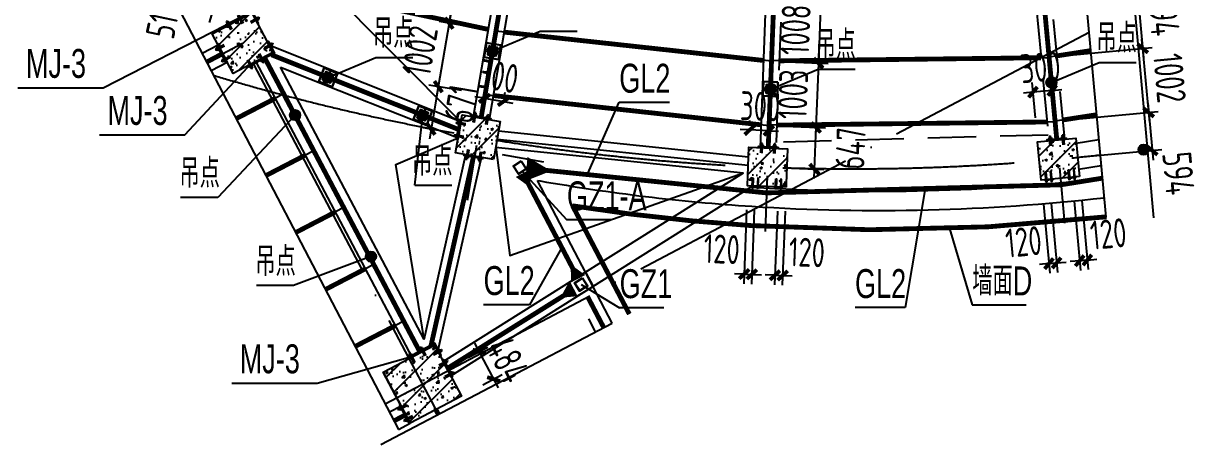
# Model space of a CAD drawing. Extents: x -803796 to -501762, y -1479216 to -846035.
# Drawn here: x -577192 to -558874, y -1019103 to -1012552 of the extents above; entities that cross this region are included whole.
import ezdxf

# ---------------------------------------------------------------- set-up
doc = ezdxf.new("R2010")
doc.units = 0
doc.header["$LTSCALE"] = 1500
for name, pattern in [('5102-12$0$5102-12$0$5102-12$0$DASH', [0.35, 0.25, -0.1]), ('CENTER', [2, 1.25, -0.25, 0.25, -0.25]), ('HIDDEN2', [0.1875, 0.125, -0.0625]), ('XREF-GRID-04区$0$ACAD_ISO04W100', [30, 24, -3, 0, -3])]:
    doc.linetypes.add(name, pattern=pattern)
doc.layers.get('0').update_dxf_attribs({"linetype": 'CONTINUOUS'})
doc.layers.get('Defpoints').update_dxf_attribs({"linetype": 'CONTINUOUS'})
for name, color, linetype in [('AR-INT DECO', 140, 'CONTINUOUS'), ('C18', 4, 'CENTER'), ('COLUMN', 1, 'CONTINUOUS'), ('DIM', 3, 'CONTINUOUS'), ('HATCH', 254, 'CONTINUOUS'), ('L18', 6, 'CONTINUOUS'), ('L25', 7, 'CONTINUOUS'), ('M3', 2, 'CONTINUOUS'), ('P-WALL-NEW', 4, 'CONTINUOUS'), ('S-BASE-PILE-DIM', 201, 'CONTINUOUS'), ('STPM_RBEAM_SIG', 2, 'CONTINUOUS'), ('STPM_SBEAM_THICK', 2, 'CONTINUOUS'), ('struc', 161, 'CONTINUOUS'), ('STRUC-1', 221, 'CONTINUOUS'), ('TEXT', 7, 'CONTINUOUS'), ('XREF-GRID-04区$0$A-DOTE', 14, 'XREF-GRID-04区$0$ACAD_ISO04W100'), ('YQ_DIM', 3, 'CONTINUOUS')]:
    doc.layers.add(name, color=color, linetype=linetype)
doc.layers.add('点画线', color=1, linetype='CENTER', lineweight=13)
doc.layers.add('粗实线', color=7, linetype='CONTINUOUS', lineweight=30)
doc.styles.add('TongLi-Comm', font='tj04-romand1.shx', dxfattribs={"width": 0.7, "bigfont": 'hztxt5.shx'})
doc.styles.add('TSSD_Dimension', font='Tssdeng.shx', dxfattribs={"width": 0.7, "bigfont": 'hztxt.shx'})
doc.styles.add('TSSD_Label', font='tj03-romans1.shx', dxfattribs={"width": 0.7, "bigfont": 'hztxt.shx'})
doc.dimstyles.new('S-100', dxfattribs={"dimtxt": 450, "dimasz": 100, "dimexe": 100, "dimexo": 100, "dimgap": 50, "dimtad": 1, "dimdec": 0, "dimzin": 0, "dimdsep": 46, "dimtxsty": 'TongLi-Comm', "dimblk": '0-dim-mark', "dimcen": 100, "dimazin": 2, "dimtfac": 1, "dimtdec": 0, "dimtix": 1, "dimtmove": 2, "dimatfit": 3, "dimldrblk": '0-dim-mark', "dimfxl": 1, "dimtolj": 1, "dimtzin": 0, "dimarcsym": 0})
doc.dimstyles.new('TSSD_150_150', dxfattribs={"dimtxt": 450, "dimasz": 150, "dimexe": 150, "dimexo": 375, "dimgap": 150, "dimtad": 1, "dimdec": 0, "dimzin": 0, "dimdsep": 46, "dimtxsty": 'TSSD_Dimension', "dimblk": 'ARCHTICK', "dimblk1": 'ARCHTICK', "dimblk2": 'ARCHTICK', "dimcen": 0, "dimdle": 150, "dimclrt": 7, "dimadec": 0, "dimazin": 0, "dimtfac": 1, "dimtdec": 0, "dimtix": 1, "dimtmove": 2, "dimatfit": 3, "dimfxl": 1, "dimtolj": 1, "dimtzin": 0, "dimarcsym": 0})
pattern_1 = [(50, (-410620.32, -1138204.07), (358.6301, -31.37607), [37.5, -412.5]), (355, (-410620.32, -1138204.07), (-69.37567, 376.09607), [30, -330]), (100.4514, (-410590.44, -1138206.7), (289.2547, 344.7198), [31.8701, -350.57106]), (46.1842, (-410620.32, -1138104.07), (533.6205, -82.7595), [56.25, -618.75]), (96.6356, (-410575.85, -1138110.97), (467.3314, 487.059), [47.8051, -525.8565]), (351.1842, (-410620.3, -1138104.07), (467.331, 487.0593), [45, -495]), (21, (-410570.32, -1138129.07), (298.45353, -201.30945), [37.5, -412.5]), (326, (-410570.32, -1138129.07), (121.65767, 362.575), [30, -330]), (71.4514, (-410545.45, -1138145.85), (420.1113, 161.26525), [31.8701, -350.57106]), (37.5, (-410620.32, -1138204.07), (6.07993, 166.44693), [0, -326, 0, -335, 0, -331.25]), (7.5, (-410620.32, -1138204.07), (131.53477, 197.20586), [0, -191, 0, -318.5, 0, -126.25]), (327.5, (-410731.82, -1138204.07), (266.91122, -11.27744), [0, -125, 0, -390, 0, -517.5]), (317.5, (-410781.82, -1138204.07), (291.59308, 50.0525), [0, -162.5, 0, -259, 0, -367.5]), (45, (-410620.32, -1138204.07), (-176.7767, 176.7767), [])]

# ---------------------------------------------------------------- blocks, each defined once
blk = doc.blocks.new('A$C47E14B26')
at = {"layer": '点画线'}
for p, q in [((358, 912), (358, -1338)), ((1483, -213), (-767, -213))]:
    blk.add_line(p, q, dxfattribs=at)
at = {"layer": '粗实线'}
for p, q in [((-767, 912), (1483, 912)), ((-767, 912), (-767, -1338)), ((-317, -813), (-317, 387)), ((-167, -813), (-167, 387)), ((883, -813), (883, 387)), ((1033, 387), (1033, -813)), ((1483, 912), (1483, -1338)), ((-767, -1338), (1483, -1338))]:
    blk.add_line(p, q, dxfattribs=at)
for centre, start, end in [((-242, 387), 0, 180), ((958, 387), 0, 180), ((-242, -813), 180, 0), ((958, -813), 180, 0)]:
    blk.add_arc(centre, 75, start, end, dxfattribs=at)
blk = doc.blocks.new('_ArchTick')
at = {"color": 0, "linetype": 'ByBlock', "const_width": 0.4}
blk.add_lwpolyline([(-0.5, -0.5), (0.5, 0.5)], dxfattribs=at)
blk = doc.blocks.new('*D235')
at = {"layer": 'Defpoints', "color": 0, "transparency": 16777216}
for p in [(-561323, -1012084), (-559774, -1012938), (-561231, -1013074)]:
    blk.add_point(p, dxfattribs=at)
at = {"layer": 'DIM', "color": 0, "lineweight": -2, "transparency": 16777216}
for p, q in [((-559880, -1011799), (-559760, -1013088)), ((-560949, -1012050), (-559717, -1011935)), ((-560857, -1013039), (-559624, -1012924))]:
    blk.add_line(p, q, dxfattribs=at)
at = {"layer": 'DIM', "color": 0, "lineweight": -2, "transparency": 16777216, "xscale": 150, "yscale": 150, "zscale": 150}
for p, rotation in [((-559866, -1011949), 95.32624458724179), ((-559774, -1012938), 275.3262445872418)]:
    blk.add_blockref('_ArchTick', p, dxfattribs=dict(at, rotation=rotation))
at = {"layer": 'DIM', "color": 7, "transparency": 16777216, "insert": (-559447, -1012409), "char_height": 450, "attachment_point": 5, "rotation": 275.3262, "style": 'TSSD_Dimension'}
blk.add_mtext('\\A1;994', dxfattribs=at)
blk = doc.blocks.new('*D236')
at = {"layer": 'Defpoints', "color": 0, "transparency": 16777216}
for p in [(-561231, -1013074), (-561138, -1014072), (-559681, -1013936)]:
    blk.add_point(p, dxfattribs=at)
at = {"layer": 'DIM', "color": 0, "lineweight": -2, "transparency": 16777216}
for p, q in [((-559774, -1012938), (-559788, -1012789)), ((-560857, -1013039), (-559624, -1012924)), ((-559774, -1012938), (-559681, -1013936)), ((-560764, -1014037), (-559531, -1013922)), ((-559681, -1013936), (-559667, -1014085))]:
    blk.add_line(p, q, dxfattribs=at)
at = {"layer": 'DIM', "color": 0, "lineweight": -2, "transparency": 16777216, "xscale": 150, "yscale": 150, "zscale": 150}
for p, rotation in [((-559774, -1012938), 275.3262445872418), ((-559681, -1013936), 95.32624458724179)]:
    blk.add_blockref('_ArchTick', p, dxfattribs=dict(at, rotation=rotation))
at = {"layer": 'DIM', "color": 7, "transparency": 16777216, "insert": (-559354, -1013402), "char_height": 450, "attachment_point": 5, "rotation": 275.3262, "style": 'TSSD_Dimension'}
blk.add_mtext('\\A1;1002', dxfattribs=at)
blk = doc.blocks.new('*D237')
at = {"layer": 'Defpoints', "color": 0, "transparency": 16777216}
for p in [(-561138, -1014072), (-559626, -1014528), (-561082, -1014664)]:
    blk.add_point(p, dxfattribs=at)
at = {"layer": 'DIM', "color": 0, "lineweight": -2, "transparency": 16777216}
for p, q in [((-559695, -1013787), (-559612, -1014677)), ((-560764, -1014037), (-559531, -1013922)), ((-560709, -1014629), (-559476, -1014514))]:
    blk.add_line(p, q, dxfattribs=at)
at = {"layer": 'DIM', "color": 0, "lineweight": -2, "transparency": 16777216, "xscale": 150, "yscale": 150, "zscale": 150}
for p, rotation in [((-559681, -1013936), 95.32624458724179), ((-559626, -1014528), 275.3262445872418)]:
    blk.add_blockref('_ArchTick', p, dxfattribs=dict(at, rotation=rotation))
at = {"layer": 'DIM', "color": 7, "transparency": 16777216, "insert": (-559216, -1014884), "char_height": 450, "attachment_point": 5, "rotation": 275.3262, "style": 'TSSD_Dimension'}
blk.add_mtext('\\A1;594', dxfattribs=at)
blk = doc.blocks.new('*D243')
at = {"layer": 'Defpoints', "color": 0, "transparency": 16777216}
for p in [(-565512, -1012133), (-565551, -1013140), (-564821, -1013168)]:
    blk.add_point(p, dxfattribs=at)
at = {"layer": 'DIM', "color": 0, "lineweight": -2, "transparency": 16777216}
for p, q in [((-564783, -1012161), (-564777, -1012011)), ((-565138, -1012147), (-564633, -1012167)), ((-564783, -1012161), (-564821, -1013168)), ((-565176, -1013154), (-564671, -1013173)), ((-564821, -1013168), (-564827, -1013318))]:
    blk.add_line(p, q, dxfattribs=at)
at = {"layer": 'DIM', "color": 0, "lineweight": -2, "transparency": 16777216, "xscale": 150, "yscale": 150, "zscale": 150}
for p, rotation in [((-564783, -1012161), 267.8262450816708), ((-564821, -1013168), 87.82624508167075)]:
    blk.add_blockref('_ArchTick', p, dxfattribs=dict(at, rotation=rotation))
at = {"layer": 'DIM', "color": 7, "transparency": 16777216, "insert": (-565177, -1012650), "char_height": 450, "attachment_point": 5, "rotation": 87.8262, "style": 'TSSD_Dimension'}
blk.add_mtext('\\A1;1008', dxfattribs=at)
blk = doc.blocks.new('*D244')
at = {"layer": 'Defpoints', "color": 0, "transparency": 16777216}
for p in [(-565551, -1013140), (-565589, -1014142), (-564859, -1014170)]:
    blk.add_point(p, dxfattribs=at)
at = {"layer": 'DIM', "color": 0, "lineweight": -2, "transparency": 16777216}
for p, q in [((-565176, -1013154), (-564671, -1013173)), ((-564821, -1013168), (-564859, -1014170)), ((-564821, -1013168), (-564816, -1013018)), ((-565214, -1014156), (-564709, -1014175)), ((-564859, -1014170), (-564865, -1014319))]:
    blk.add_line(p, q, dxfattribs=at)
at = {"layer": 'DIM', "color": 0, "lineweight": -2, "transparency": 16777216, "xscale": 150, "yscale": 150, "zscale": 150}
for p, rotation in [((-564821, -1013168), 267.8262450816708), ((-564859, -1014170), 87.82624508167075)]:
    blk.add_blockref('_ArchTick', p, dxfattribs=dict(at, rotation=rotation))
at = {"layer": 'DIM', "color": 7, "transparency": 16777216, "insert": (-565215, -1013654), "char_height": 450, "attachment_point": 5, "rotation": 87.8262, "style": 'TSSD_Dimension'}
blk.add_mtext('\\A1;1003', dxfattribs=at)
blk = doc.blocks.new('*D245')
at = {"layer": 'Defpoints', "color": 0, "transparency": 16777216}
for p in [(-565589, -1014142), (-565613, -1014788), (-564884, -1014816)]:
    blk.add_point(p, dxfattribs=at)
at = {"layer": 'DIM', "color": 0, "lineweight": -2, "transparency": 16777216}
for p, q in [((-564854, -1014020), (-564890, -1014966)), ((-565214, -1014156), (-564709, -1014175)), ((-565238, -1014803), (-564734, -1014822))]:
    blk.add_line(p, q, dxfattribs=at)
at = {"layer": 'DIM', "color": 0, "lineweight": -2, "transparency": 16777216, "xscale": 150, "yscale": 150, "zscale": 150}
for p, rotation in [((-564859, -1014170), 87.82624508167079), ((-564884, -1014816), 267.8262450816708)]:
    blk.add_blockref('_ArchTick', p, dxfattribs=dict(at, rotation=rotation))
at = {"layer": 'DIM', "color": 7, "transparency": 16777216, "insert": (-564320, -1014495), "char_height": 450, "attachment_point": 5, "rotation": 87.8262, "style": 'TSSD_Dimension'}
blk.add_mtext('\\A1;647', dxfattribs=at)
blk = doc.blocks.new('*D251')
at = {"layer": 'Defpoints', "color": 0, "transparency": 16777216}
for p in [(-569672, -1011684), (-570569, -1012547), (-569840, -1012672)]:
    blk.add_point(p, dxfattribs=at)
at = {"layer": 'DIM', "color": 0, "lineweight": -2, "transparency": 16777216}
for p, q in [((-570401, -1011560), (-570376, -1011412)), ((-570401, -1011560), (-570569, -1012547)), ((-570042, -1011621), (-570549, -1011535)), ((-570210, -1012609), (-570717, -1012522)), ((-570569, -1012547), (-570594, -1012695))]:
    blk.add_line(p, q, dxfattribs=at)
at = {"layer": 'DIM', "color": 0, "lineweight": -2, "transparency": 16777216, "xscale": 150, "yscale": 150, "zscale": 150}
for p, rotation in [((-570401, -1011560), 260.3262450765744), ((-570569, -1012547), 80.32624507657437)]:
    blk.add_blockref('_ArchTick', p, dxfattribs=dict(at, rotation=rotation))
at = {"layer": 'DIM', "color": 7, "transparency": 16777216, "insert": (-570855, -1011991), "char_height": 450, "attachment_point": 5, "rotation": 80.3262, "style": 'TSSD_Dimension'}
blk.add_mtext('\\A1;1002', dxfattribs=at)
blk = doc.blocks.new('*D252')
at = {"layer": 'Defpoints', "color": 0, "transparency": 16777216}
for p in [(-569840, -1012672), (-570737, -1013535), (-570009, -1013659)]:
    blk.add_point(p, dxfattribs=at)
at = {"layer": 'DIM', "color": 0, "lineweight": -2, "transparency": 16777216}
for p, q in [((-570569, -1012547), (-570544, -1012400)), ((-570569, -1012547), (-570737, -1013535)), ((-570210, -1012609), (-570717, -1012522)), ((-570378, -1013596), (-570885, -1013510)), ((-570737, -1013535), (-570763, -1013683))]:
    blk.add_line(p, q, dxfattribs=at)
at = {"layer": 'DIM', "color": 0, "lineweight": -2, "transparency": 16777216, "xscale": 150, "yscale": 150, "zscale": 150}
for p, rotation in [((-570569, -1012547), 260.3262450765744), ((-570737, -1013535), 80.32624507657437)]:
    blk.add_blockref('_ArchTick', p, dxfattribs=dict(at, rotation=rotation))
at = {"layer": 'DIM', "color": 7, "transparency": 16777216, "insert": (-571023, -1012978), "char_height": 450, "attachment_point": 5, "rotation": 80.3262, "style": 'TSSD_Dimension'}
blk.add_mtext('\\A1;1002', dxfattribs=at)
blk = doc.blocks.new('*D253')
at = {"layer": 'Defpoints', "color": 0, "transparency": 16777216}
for p in [(-570009, -1013659), (-570850, -1014196), (-570121, -1014321)]:
    blk.add_point(p, dxfattribs=at)
at = {"layer": 'DIM', "color": 0, "lineweight": -2, "transparency": 16777216}
for p, q in [((-570378, -1013596), (-570885, -1013510)), ((-570712, -1013387), (-570875, -1014344)), ((-570491, -1014258), (-570998, -1014171))]:
    blk.add_line(p, q, dxfattribs=at)
at = {"layer": 'DIM', "color": 0, "lineweight": -2, "transparency": 16777216, "xscale": 150, "yscale": 150, "zscale": 150}
for p, rotation in [((-570737, -1013535), 80.3262450765743), ((-570850, -1014196), 260.3262450765744)]:
    blk.add_blockref('_ArchTick', p, dxfattribs=dict(at, rotation=rotation))
at = {"layer": 'DIM', "color": 7, "transparency": 16777216, "insert": (-570382, -1013803), "char_height": 450, "attachment_point": 5, "rotation": 80.3262, "style": 'TSSD_Dimension'}
blk.add_mtext('\\A1;671', dxfattribs=at)
blk = doc.blocks.new('*D260')
at = {"layer": 'Defpoints', "color": 0, "transparency": 16777216}
for p in [(-573573, -1011871), (-574570, -1012187), (-573681, -1012376)]:
    blk.add_point(p, dxfattribs=at)
at = {"layer": 'DIM', "color": 0, "lineweight": -2, "transparency": 16777216}
for p, q in [((-573940, -1011793), (-574609, -1011651)), ((-574431, -1011535), (-574601, -1012333)), ((-574048, -1012298), (-574716, -1012155))]:
    blk.add_line(p, q, dxfattribs=at)
at = {"layer": 'DIM', "color": 0, "lineweight": -2, "transparency": 16777216, "xscale": 150, "yscale": 150, "zscale": 150}
for p, rotation in [((-574462, -1011682), 77.96275847258133), ((-574570, -1012187), 257.9627584725814)]:
    blk.add_blockref('_ArchTick', p, dxfattribs=dict(at, rotation=rotation))
at = {"layer": 'DIM', "color": 7, "transparency": 16777216, "insert": (-575016, -1012481), "char_height": 450, "attachment_point": 5, "rotation": 77.9628, "style": 'TSSD_Dimension'}
blk.add_mtext('\\A1;516', dxfattribs=at)
blk = doc.blocks.new('0-dim-mark')
blk.add_line((-1, 0), (1, 0))
at = {"color": 0, "linetype": 'ByBlock', "const_width": 0.35}
blk.add_lwpolyline([(-0.5, -0.5), (0.5, 0.5)], dxfattribs=at)
blk = doc.blocks.new('*D266')
at = {"layer": 'Defpoints', "color": 0, "transparency": 16777216}
for p in [(-570583, -1000497), (-572587, -1006647), (-573501, -1010197), (-573835, -1012488), (-574530, -1013268)]:
    blk.add_point(p, dxfattribs=at)
at = {"layer": 'S-BASE-PILE-DIM', "color": 0, "lineweight": -2, "transparency": 16777216}
blk.add_arc((-572818, -1007730), 2560, 255.0644, 255.7063, dxfattribs=at)
at = {"layer": 'S-BASE-PILE-DIM', "color": 0, "lineweight": -2, "transparency": 16777216, "xscale": 100, "yscale": 100, "zscale": 100}
for p, rotation in [((-573574, -1010176), 163.945302400696), ((-573353, -1010234), 346.8253128701701)]:
    blk.add_blockref('0-dim-mark', p, dxfattribs=dict(at, rotation=rotation))
at = {"layer": 'S-BASE-PILE-DIM', "color": 0, "transparency": 16777216, "insert": (-573408, -1009989), "char_height": 350, "attachment_point": 5, "rotation": 345.3853, "style": 'TongLi-Comm'}
blk.add_mtext('\\A1;5.1°', dxfattribs=at)
blk = doc.blocks.new('gdf')
h = blk.add_hatch(color=4)
edge = h.paths.add_edge_path()
edge.add_arc((75802667.5, 175120681), 80, 0, 360)
at = {"color": 4}
blk.add_circle((75802667.5, 175120681), 80, dxfattribs=at)
blk = doc.blocks.new('A$C6D4627A8')
blk.add_lwpolyline([(0, 122), (120, 122), (120, 132), (0, 132)], close=True)
at = {"layer": 'AR-INT DECO'}
for points in [[(14, 0), (26, 0), (26, 155), (14, 155)], [(106, 0), (94, 0), (94, 155), (106, 155)]]:
    blk.add_lwpolyline(points, close=True, dxfattribs=at)
blk = doc.blocks.new('LMM12A')
at = {"layer": 'L18'}
for p, q in [((0, 8), (0, -8)), ((10, 10), (1, 10)), ((10, 5), (1, 5)), ((11, 8), (11, -8)), ((10, -5), (1, -5)), ((10, -10), (1, -10))]:
    blk.add_line(p, q, dxfattribs=at)
for centre, radius, start, end in [((4, 8), 3.74, 136, 224), ((13, 0), 13.4, 157.1584, 202.8416), ((7, 8), 3.74, 316, 44), ((-3, 0), 13.4, 337.1584, 22.8416), ((4, -8), 3.74, 136, 224), ((7, -8), 3.74, 316, 44)]:
    blk.add_arc(centre, radius, start, end, dxfattribs=at)
blk = doc.blocks.new('A$C40232FC0')
blk.add_lwpolyline([(0, 82), (300, 82), (300, 102), (0, 102)], close=True)
at = {"layer": 'C18'}
for p, q in [((50, 0), (50, 145)), ((250, 0), (250, 145))]:
    blk.add_line(p, q, dxfattribs=at)
at = {"layer": 'L18'}
for p, q in [((39, 0), (39, 102)), ((41, 127), (41, 149)), ((41, 149), (59, 149)), ((43, 0), (43, 102)), ((45, 128), (45, 149)), ((55, 128), (55, 149)), ((57, 0), (57, 102)), ((59, 127), (59, 149)), ((60, 0), (60, 102)), ((239, 0), (239, 102)), ((241, 127), (241, 149)), ((241, 149), (259, 149)), ((243, 0), (243, 102)), ((245, 128), (245, 149)), ((255, 128), (255, 149)), ((257, 0), (257, 102)), ((259, 127), (259, 149)), ((260, 0), (260, 102))]:
    blk.add_line(p, q, dxfattribs=at)
at = {"layer": 'L25'}
for p, q in [((17, 102), (17, 110)), ((17, 110), (83, 110)), ((83, 102), (17, 102)), ((83, 110), (83, 102)), ((217, 102), (217, 110)), ((217, 110), (283, 110)), ((283, 102), (217, 102)), ((283, 110), (283, 102))]:
    blk.add_line(p, q, dxfattribs=at)
at = {"layer": 'L18', "extrusion": (0, 0, -1), "xscale": 1.666666666686069, "yscale": 1.666666666686069, "zscale": -1.666666666666666, "rotation": 90}
for p in [(-50, 110), (-250, 110)]:
    blk.add_blockref('LMM12A', p, dxfattribs=at)
blk = doc.blocks.new('*D646')
at = {"layer": 'Defpoints', "color": 0, "transparency": 16777216}
for p in [(-569723, -1013766), (-570071, -1014025), (-569775, -1014075)]:
    blk.add_point(p, dxfattribs=at)
at = {"layer": 'DIM', "color": 0, "lineweight": -2, "transparency": 16777216}
for p, q in [((-570018, -1013716), (-570166, -1013691)), ((-570018, -1013716), (-569723, -1013766)), ((-570008, -1013655), (-569993, -1013568)), ((-569712, -1013706), (-569697, -1013618)), ((-569723, -1013766), (-569575, -1013791))]:
    blk.add_line(p, q, dxfattribs=at)
at = {"layer": 'DIM', "color": 0, "lineweight": -2, "transparency": 16777216, "xscale": 150, "yscale": 150, "zscale": 150}
for p, rotation in [((-570018, -1013716), 350.3262440929752), ((-569723, -1013766), 170.3262440929751)]:
    blk.add_blockref('_ArchTick', p, dxfattribs=dict(at, rotation=rotation))
at = {"layer": 'DIM', "color": 7, "transparency": 16777216, "insert": (-569807, -1013371), "char_height": 450, "attachment_point": 5, "rotation": 350.3262, "style": 'TSSD_Dimension'}
blk.add_mtext('\\A1;300', dxfattribs=at)
blk = doc.blocks.new('*D647')
at = {"layer": 'Defpoints', "color": 0, "transparency": 16777216}
for p in [(-561353, -1014990), (-561234, -1014979), (-561113, -1016278)]:
    blk.add_point(p, dxfattribs=at)
at = {"layer": 'DIM', "color": 0, "lineweight": -2, "transparency": 16777216}
for p, q in [((-561318, -1015364), (-561218, -1016438)), ((-561199, -1015352), (-561099, -1016427)), ((-561232, -1016289), (-561113, -1016278)), ((-561113, -1016278), (-560963, -1016264)), ((-561232, -1016289), (-561382, -1016303))]:
    blk.add_line(p, q, dxfattribs=at)
at = {"layer": 'DIM', "color": 0, "lineweight": -2, "transparency": 16777216, "xscale": 150, "yscale": 150, "zscale": 150}
for p, rotation in [((-561232, -1016289), 5.326241166613038), ((-561113, -1016278), 185.3262411666131)]:
    blk.add_blockref('_ArchTick', p, dxfattribs=dict(at, rotation=rotation))
at = {"layer": 'DIM', "color": 7, "transparency": 16777216, "insert": (-561628, -1015949), "char_height": 450, "attachment_point": 5, "rotation": 5.3262, "style": 'TSSD_Dimension'}
blk.add_mtext('\\A1;120', dxfattribs=at)
blk = doc.blocks.new('*D648')
at = {"layer": 'Defpoints', "color": 0, "transparency": 16777216}
for p in [(-560875, -1014946), (-560756, -1014934), (-560754, -1016244)]:
    blk.add_point(p, dxfattribs=at)
at = {"layer": 'DIM', "color": 0, "lineweight": -2, "transparency": 16777216}
for p, q in [((-560841, -1015319), (-560740, -1016394)), ((-560721, -1015308), (-560621, -1016382)), ((-560754, -1016244), (-560904, -1016258)), ((-560635, -1016233), (-560754, -1016244)), ((-560635, -1016233), (-560485, -1016219))]:
    blk.add_line(p, q, dxfattribs=at)
at = {"layer": 'DIM', "color": 0, "lineweight": -2, "transparency": 16777216, "xscale": 150, "yscale": 150, "zscale": 150}
for p, rotation in [((-560754, -1016244), 5.326244095470106), ((-560635, -1016233), 185.3262440954701)]:
    blk.add_blockref('_ArchTick', p, dxfattribs=dict(at, rotation=rotation))
at = {"layer": 'DIM', "color": 7, "transparency": 16777216, "insert": (-560308, -1015826), "char_height": 450, "attachment_point": 5, "rotation": 5.3262, "style": 'TSSD_Dimension'}
blk.add_mtext('\\A1;120', dxfattribs=at)
blk = doc.blocks.new('*D649')
at = {"layer": 'Defpoints', "color": 0, "transparency": 16777216}
for p in [(-565924, -1015077), (-565804, -1015081), (-565857, -1016456)]:
    blk.add_point(p, dxfattribs=at)
at = {"layer": 'DIM', "color": 0, "lineweight": -2, "transparency": 16777216}
for p, q in [((-565939, -1015451), (-565982, -1016601)), ((-565819, -1015456), (-565862, -1016606)), ((-565976, -1016451), (-566126, -1016446)), ((-565976, -1016451), (-565857, -1016456)), ((-565857, -1016456), (-565707, -1016462))]:
    blk.add_line(p, q, dxfattribs=at)
at = {"layer": 'DIM', "color": 0, "lineweight": -2, "transparency": 16777216, "xscale": 150, "yscale": 150, "zscale": 150}
for p, rotation in [((-565976, -1016451), 357.8262444113407), ((-565857, -1016456), 177.8262444113406)]:
    blk.add_blockref('_ArchTick', p, dxfattribs=dict(at, rotation=rotation))
at = {"layer": 'DIM', "color": 7, "transparency": 16777216, "insert": (-566325, -1016063), "char_height": 450, "attachment_point": 5, "rotation": 357.8262, "style": 'TSSD_Dimension'}
blk.add_mtext('\\A1;120', dxfattribs=at)
blk = doc.blocks.new('*D650')
at = {"layer": 'Defpoints', "color": 0, "transparency": 16777216}
for p in [(-565445, -1015095), (-565325, -1015099), (-565377, -1016474)]:
    blk.add_point(p, dxfattribs=at)
at = {"layer": 'DIM', "color": 0, "lineweight": -2, "transparency": 16777216}
for p, q in [((-565459, -1015470), (-565503, -1016620)), ((-565339, -1015474), (-565383, -1016624)), ((-565497, -1016470), (-565647, -1016464)), ((-565497, -1016470), (-565377, -1016474)), ((-565377, -1016474), (-565227, -1016480))]:
    blk.add_line(p, q, dxfattribs=at)
at = {"layer": 'DIM', "color": 0, "lineweight": -2, "transparency": 16777216, "xscale": 150, "yscale": 150, "zscale": 150}
for p, rotation in [((-565497, -1016470), 357.8262444114608), ((-565377, -1016474), 177.8262444114608)]:
    blk.add_blockref('_ArchTick', p, dxfattribs=dict(at, rotation=rotation))
at = {"layer": 'DIM', "color": 7, "transparency": 16777216, "insert": (-565000, -1016113), "char_height": 450, "attachment_point": 5, "rotation": 357.8262, "style": 'TSSD_Dimension'}
blk.add_mtext('\\A1;120', dxfattribs=at)
blk = doc.blocks.new('*D651')
at = {"layer": 'Defpoints', "color": 0, "transparency": 16777216}
for p in [(-561481, -1013620), (-561409, -1014393), (-561110, -1014365)]:
    blk.add_point(p, dxfattribs=at)
at = {"layer": 'DIM', "color": 0, "lineweight": -2, "transparency": 16777216}
for p, q in [((-561444, -1014019), (-561495, -1013471)), ((-561145, -1013992), (-561196, -1013443)), ((-561481, -1013620), (-561630, -1013634)), ((-561182, -1013593), (-561481, -1013620)), ((-561182, -1013593), (-561033, -1013579))]:
    blk.add_line(p, q, dxfattribs=at)
at = {"layer": 'DIM', "color": 0, "lineweight": -2, "transparency": 16777216, "xscale": 150, "yscale": 150, "zscale": 150}
for p, rotation in [((-561481, -1013620), 5.326244085275029), ((-561182, -1013593), 185.326244085275)]:
    blk.add_blockref('_ArchTick', p, dxfattribs=dict(at, rotation=rotation))
at = {"layer": 'DIM', "color": 7, "transparency": 16777216, "insert": (-561366, -1013233), "char_height": 450, "attachment_point": 5, "rotation": 5.3262, "style": 'TSSD_Dimension'}
blk.add_mtext('\\A1;300', dxfattribs=at)
blk = doc.blocks.new('*D652')
at = {"layer": 'Defpoints', "color": 0, "transparency": 16777216}
for p in [(-565891, -1014209), (-565902, -1014477), (-565602, -1014489)]:
    blk.add_point(p, dxfattribs=at)
at = {"layer": 'DIM', "color": 0, "lineweight": -2, "transparency": 16777216}
for p, q in [((-565887, -1014102), (-565886, -1014059)), ((-565588, -1014114), (-565586, -1014070)), ((-565891, -1014209), (-566041, -1014203)), ((-565592, -1014220), (-565891, -1014209)), ((-565592, -1014220), (-565442, -1014226))]:
    blk.add_line(p, q, dxfattribs=at)
at = {"layer": 'DIM', "color": 0, "lineweight": -2, "transparency": 16777216, "xscale": 150, "yscale": 150, "zscale": 150}
for p, rotation in [((-565891, -1014209), 357.826237731563), ((-565592, -1014220), 177.8262377315629)]:
    blk.add_blockref('_ArchTick', p, dxfattribs=dict(at, rotation=rotation))
at = {"layer": 'DIM', "color": 7, "transparency": 16777216, "insert": (-565727, -1013840), "char_height": 450, "attachment_point": 5, "rotation": 357.8262, "style": 'TSSD_Dimension'}
blk.add_mtext('\\A1;300', dxfattribs=at)
blk = doc.blocks.new('*D653')
at = {"layer": 'Defpoints', "color": 0, "transparency": 16777216}
for p in [(-570603, -1017924), (-569875, -1018087), (-570377, -1018352)]:
    blk.add_point(p, dxfattribs=at)
at = {"layer": 'DIM', "color": 0, "lineweight": -2, "transparency": 16777216}
for p, q in [((-570171, -1017526), (-569805, -1018220)), ((-570271, -1017749), (-569968, -1017589)), ((-570045, -1018177), (-569742, -1018017))]:
    blk.add_line(p, q, dxfattribs=at)
at = {"layer": 'DIM', "color": 0, "lineweight": -2, "transparency": 16777216, "xscale": 150, "yscale": 150, "zscale": 150}
for p, rotation in [((-570101, -1017659), 117.8262484609245), ((-569875, -1018087), 297.8262484609245)]:
    blk.add_blockref('_ArchTick', p, dxfattribs=dict(at, rotation=rotation))
at = {"layer": 'DIM', "color": 7, "transparency": 16777216, "insert": (-569656, -1017788), "char_height": 450, "attachment_point": 5, "rotation": 297.8262, "style": 'TSSD_Dimension'}
blk.add_mtext('\\A1;484', dxfattribs=at)
blk = doc.blocks.new('A$C5A2A551F')
blk.add_lwpolyline([(1900, 5168), (1900, 668), (0, 668), (0, 468), (2100, 468), (2100, 5168)], close=True)
at = {"layer": 'C18'}
for p, q in [((1080, 4668), (2525, 4668)), ((1080, 2668), (2525, 2668)), ((700, 1488), (700, 43))]:
    blk.add_line(p, q, dxfattribs=at)
at = {"layer": 'L18'}
for p, q in [((1080, 4773), (2100, 4773)), ((1080, 4740), (2100, 4740)), ((1080, 4596), (2100, 4596)), ((1080, 4563), (2100, 4563)), ((2346, 4755), (2568, 4755)), ((2346, 4581), (2568, 4581)), ((2363, 4722), (2568, 4722)), ((2363, 4615), (2568, 4615)), ((2568, 4755), (2568, 4581)), ((1080, 2773), (2100, 2773)), ((1080, 2740), (2100, 2740)), ((1080, 2596), (2100, 2596)), ((1080, 2563), (2100, 2563)), ((2346, 2755), (2568, 2755)), ((2346, 2581), (2568, 2581)), ((2363, 2722), (2568, 2722)), ((2363, 2615), (2568, 2615)), ((2568, 2755), (2568, 2581)), ((595, 1488), (595, 468)), ((613, 222), (613, 0)), ((787, 0), (613, 0)), ((628, 1488), (628, 468)), ((647, 205), (647, 0)), ((754, 205), (754, 0)), ((772, 1488), (772, 468)), ((787, 222), (787, 0)), ((805, 1488), (805, 468))]:
    blk.add_line(p, q, dxfattribs=at)
at = {"layer": 'L25'}
for p, q in [((2100, 4335), (2100, 5001)), ((2100, 5001), (2183, 5001)), ((2183, 4335), (2100, 4335)), ((2183, 5001), (2183, 4335)), ((2100, 2335), (2100, 3001)), ((2100, 3001), (2183, 3001)), ((2183, 2335), (2100, 2335)), ((2183, 3001), (2183, 2335)), ((367, 468), (1033, 468)), ((367, 385), (367, 468)), ((1033, 385), (367, 385)), ((1033, 468), (1033, 385))]:
    blk.add_line(p, q, dxfattribs=at)
at = {"layer": 'L18', "extrusion": (0, 0, -1), "xscale": 16.66666666686069, "yscale": 16.66666666686069, "zscale": -16.66666666666666}
for p, rotation in [((-2183, 4668), 180.000010487033), ((-2183, 2668), 180.000010487033), ((-700, 385), 270.000010487033)]:
    blk.add_blockref('LMM12A', p, dxfattribs=dict(at, rotation=rotation))

msp = doc.modelspace()

# ---------------------------------------------------------------- hatches: boundary and pattern name
at = {"layer": 'HATCH'}
h = msp.add_hatch(dxfattribs=at)
h.set_pattern_fill('ARMORED', color=256, scale=50, style=0)
h.set_pattern_definition(pattern_1)
h.paths.add_polyline_path([(-573639.4, -1012385.1), (-573312.6, -1013004.2), (-573931.7, -1013330.9), (-574258.5, -1012711.9)])
h = msp.add_hatch(dxfattribs=at)
h.set_pattern_fill('ARMORED', color=256, scale=50, style=0)
h.set_pattern_definition(pattern_1)
h.paths.add_polyline_path([(-569876, -1014666.7), (-570467.5, -1014565.8), (-570366.7, -1013974.4), (-569775.2, -1014075.2), (-569867.6, -1014617.4)])
h = msp.add_hatch(dxfattribs=at)
h.set_pattern_fill('ARMORED', color=256, scale=50, style=0)
h.set_pattern_definition(pattern_1)
h.paths.add_polyline_path([(-560755.8, -1014934.5), (-561353.3, -1014990.2), (-561408.9, -1014392.8), (-560811.5, -1014337.1), (-560760.5, -1014884.7)])
h = msp.add_hatch(dxfattribs=at)
h.set_pattern_fill('ARMORED', color=256, scale=50, style=0)
h.set_pattern_definition(pattern_1)
h.paths.add_polyline_path([(-565324.7, -1015099.5), (-565924.3, -1015076.7), (-565901.5, -1014477.1), (-565302, -1014499.9), (-565322.8, -1015049.5)])
h = msp.add_hatch(dxfattribs=at)
h.set_pattern_fill('ARMORED', color=256, scale=50, style=0)
h.set_pattern_definition(pattern_1)
h.paths.add_polyline_path([(-570796.9, -1017556.2), (-570376.8, -1018352.1), (-571172.7, -1018772.2), (-571592.8, -1017976.3)])

# ---------------------------------------------------------------- linework, layer by layer
for points in [[(-569445.3, -1014689.7), (-569364.2, -1014815.9), (-569490.4, -1014897), (-569571.5, -1014770.8)], [(-569446.8, -1014696.6), (-569371.1, -1014814.4), (-569488.9, -1014890.1), (-569564.6, -1014772.3)], [(-568491.5, -1016508.8), (-568410.4, -1016635), (-568536.6, -1016716.1), (-568617.7, -1016589.9)], [(-568493, -1016515.7), (-568417.3, -1016633.5), (-568535.1, -1016709.2), (-568610.8, -1016591.4)]]:
    msp.add_lwpolyline(points, close=True)
at = {"layer": 'AR-INT DECO'}
for p, q in [((-578673.3, -1004852.2), (-571355.2, -1018868.5)), ((-559597.8, -1015577.4), (-560426.4, -1006498.8)), ((-560344, -1015568.2), (-561117, -1007128.4)), ((-569822.5, -1014352.3), (-565912.2, -1014758.1)), ((-566664.1, -1015301.1), (-566259.5, -1015046.9)), ((-566268.8, -1015348), (-565867.3, -1015095.7)), ((-571633.2, -1019103.3), (-568029.1, -1017213.6))]:
    msp.add_line(p, q, dxfattribs=at)
at = {"layer": 'COLUMN'}
for points in [[(-573639.4, -1012385.1), (-573312.6, -1013004.2), (-573931.7, -1013330.9), (-574258.5, -1012711.9), (-573639.4, -1012385.1)], [(-569876, -1014666.7), (-570467.5, -1014565.8), (-570366.7, -1013974.4), (-569775.2, -1014075.2), (-569867.6, -1014617.4)], [(-560755.8, -1014934.5), (-561353.3, -1014990.2), (-561408.9, -1014392.8), (-560811.5, -1014337.1), (-560760.5, -1014884.7)], [(-565324.7, -1015099.5), (-565924.3, -1015076.7), (-565901.5, -1014477.1), (-565302, -1014499.9), (-565322.8, -1015049.5)]]:
    msp.add_lwpolyline(points, close=True, dxfattribs=at)
at = {"layer": 'HATCH'}
msp.add_line((-571592.8, -1017976.3), (-571172.7, -1018772.2), dxfattribs=at)
msp.add_lwpolyline([(-570796.9, -1017556.2), (-570376.8, -1018352.1), (-571172.7, -1018772.2), (-571592.8, -1017976.3), (-570796.9, -1017556.2)], close=True, dxfattribs=at)
at = {"layer": 'M3'}
for p, q in [((-570885.3, -1017602.9), (-571239.1, -1017789.6)), ((-571172.7, -1018772.2), (-571314.4, -1018507.8))]:
    msp.add_line(p, q, dxfattribs=at)
at = {"layer": 'P-WALL-NEW', "color": 4}
msp.add_line((-569742.1, -1014592.5), (-569101.3, -1014705.3), dxfattribs=at)
at = {"layer": 'P-WALL-NEW'}
for p, q in [((-569193, -1014993.8), (-569153.3, -1015000.8)), ((-568029.1, -1017213.6), (-569193, -1014993.8))]:
    msp.add_line(p, q, dxfattribs=at)
for centre, radius, start, end in [((-563878.5, -985028.8), 30432.6, 260.01864, 266.2705), ((-563864.1, -984806.9), 30654.9, 266.2705, 276.54108)]:
    msp.add_arc(centre, radius, start, end, dxfattribs=at)
at = {"layer": 'P-WALL-NEW', "color": 4}
msp.add_arc((-563864.1, -984806.9), 30354.9, 266.2705, 276.55401, dxfattribs=at)
at = {"layer": 'STPM_RBEAM_SIG'}
for points in [[(-569364.2, -1014815.9, 375, 0, 0), (-568978.6, -1014845.5, 375, 0, 0)], [(-569421.1, -1014881.7, 250, 0, 0), (-569305, -1015103.2, 250, 0, 0)], [(-568560.2, -1016523.7, 250, 0, 0), (-568676.3, -1016302.3, 250, 0, 0)], [(-568642, -1016691.8, 250, 0, 0), (-568837.4, -1016820.4, 250, 0, 0)]]:
    msp.add_lwpolyline(points, format="xyseb", dxfattribs=at)
at = {"layer": 'STPM_SBEAM_THICK', "color": 4, "const_width": 75}
for points in [[(-568965.3, -1007538.4), (-570067.6, -1014005.1)], [(-565352.2, -1007913.2), (-565601, -1014468.5)], [(-573452.5, -1011897.2), (-569961.9, -1012642.8)], [(-569715.8, -1012685.2), (-565675.1, -1013126.5)], [(-570425.3, -1014199.2), (-573334.2, -1013038.2)], [(-561355.1, -1013084.9), (-565425.2, -1013132.2)], [(-569884.1, -1013672.8), (-565713.2, -1014128.3)], [(-561262, -1014083.9), (-565463.1, -1014132.7)], [(-561045.3, -1015061.9), (-565628.3, -1015188)]]:
    msp.add_lwpolyline(points, dxfattribs=at)
at = {"layer": 'STPM_SBEAM_THICK', "color": 6, "const_width": 75}
for points in [[(-561721, -1007813.3), (-561112.1, -1014345)], [(-561115.3, -1013056.3), (-560581.6, -1012973.7)], [(-561013.8, -1014052.6), (-560490.2, -1013971.5)], [(-560399.8, -1014958.8), (-561045.3, -1015061.9)]]:
    msp.add_lwpolyline(points, dxfattribs=at)
at = {"layer": 'STPM_SBEAM_THICK', "color": 2, "const_width": 75}
for points in [[(-574340.5, -1013150.9), (-574112.8, -1013030.7)], [(-573436, -1013091.9), (-571018.8, -1017670.8)], [(-573275.3, -1013717.5), (-573880.8, -1014031.2)], [(-573418, -1014917.6), (-572808.5, -1014601.9)], [(-570191.6, -1014633.2), (-570854.5, -1017584.1)], [(-565628.3, -1015188), (-569368.3, -1014805.7)], [(-568560.2, -1016523.7), (-569421.1, -1014881.7)], [(-572341.7, -1015486.3), (-572955.2, -1015804.1)], [(-572492.4, -1016690.5), (-571874.9, -1016370.7)], [(-570602.7, -1017924.1), (-568638.8, -1016695.1)], [(-571408.1, -1017255.1), (-572029.5, -1017577)], [(-571260.4, -1018648.9), (-571424.6, -1018735.6)]]:
    msp.add_lwpolyline(points, dxfattribs=at)
at = {"layer": 'STPM_SBEAM_THICK', "color": 5, "linetype": '5102-12$0$5102-12$0$5102-12$0$DASH', "const_width": 75}
for points in [[(-568646.9, -1015389.2, 0.0226774), (-565877.6, -1015696.3)], [(-565877.6, -1015696.3, 0.0448439), (-560337.8, -1015560.4)]]:
    msp.add_lwpolyline(points, format="xyb", dxfattribs=at)
msp.add_lwpolyline([(-567763.4, -1017074.3), (-568646.9, -1015389.2)], dxfattribs=at)
at = {"layer": 'STPM_SBEAM_THICK', "color": 7, "const_width": 75}
for points in [[(-568412, -1016806.2), (-568161.9, -1017283.2)], [(-570774.7, -1018562.2), (-570737.1, -1018633.5)]]:
    msp.add_lwpolyline(points, dxfattribs=at)
at = {"layer": 'struc', "linetype": 'ByBlock'}
for p, q in [((-569085.1, -1007497.6), (-570194.2, -1014003.8)), ((-568838.7, -1007539.6), (-569947.7, -1014045.8)), ((-565476.3, -1007889), (-565726.7, -1014484.2)), ((-574165.1, -1012888.7), (-574409.9, -1013017.9)), ((-570383.8, -1014081.2), (-573373.2, -1012888)), ((-574271, -1013283.9), (-574025.1, -1013154)), ((-573577.1, -1013145.8), (-571149.8, -1017744.5)), ((-573194.2, -1013228.6), (-570428.1, -1014332.7)), ((-570956.5, -1017468), (-573194.2, -1013228.6)), ((-565907.8, -1014632), (-569800.4, -1014228.2)), ((-570956.5, -1017468), (-570310.6, -1014592.6)), ((-570743, -1017658.2), (-570063.8, -1014634.7)), ((-569844, -1014475), (-565986.4, -1014875.2)), ((-560771.4, -1014816.5), (-560418, -1014760)), ((-570661.2, -1017813.2), (-565986.4, -1014875.2)), ((-570544.2, -1018034.9), (-565842.1, -1015079.8)), ((-571312.8, -1018506.9), (-571494, -1018602.6)), ((-571355.2, -1018868.5), (-571172.7, -1018772.2))]:
    msp.add_line(p, q, dxfattribs=at)
at = {"layer": 'struc'}
for points in [[(-570383.8, -1014081.2), (-572481.9, -1011969.7), (-572347.4, -1006722.6)], [(-570956.5, -1017468), (-571397.8, -1014744.3), (-570427.8, -1014332.8)], [(-569843.4, -1014475), (-569623.4, -1016164.8), (-565986.4, -1014875.2)]]:
    msp.add_lwpolyline(points, dxfattribs=at)
at = {"layer": 'STRUC-1', "linetype": 'HIDDEN2', "ltscale": 4}
for p, q in [((-561847.4, -1007804.2), (-561243.1, -1014286.9)), ((-560985.7, -1014354.2), (-561598.4, -1007782.7)), ((-565473.4, -1014403.3), (-565226.5, -1007897.6)), ((-561243.1, -1014286.9), (-565473.4, -1014403.3)), ((-560454.6, -1014360.8), (-560809, -1014417.4))]:
    msp.add_line(p, q, dxfattribs=at)
at = {"layer": 'TEXT', "color": 4}
for p, q in [((-569961.9, -1012642.8), (-573574.8, -1011871.1)), ((-561229.7, -1013083.4), (-565550.3, -1013133.7)), ((-561136.6, -1014082.4), (-565588.3, -1014134.2))]:
    msp.add_line(p, q, dxfattribs=at)
at = {"layer": 'TEXT'}
for p, q in [((-569893.1, -1012981.5), (-569151, -1012669.7)), ((-565550.6, -1013140.1), (-569840.3, -1012671.6)), ((-569151, -1012669.7), (-568573.4, -1012669.7)), ((-574165.1, -1012888.7), (-574025.1, -1013154)), ((-560581.6, -1012973.7), (-561230.6, -1013074.2)), ((-573445.3, -1013074.2), (-571019, -1017671)), ((-572452.7, -1013390), (-571710.6, -1013078.2)), ((-571710.6, -1013078.2), (-571133, -1013078.2)), ((-561193.9, -1013467.7), (-560451.7, -1013155.9)), ((-560451.7, -1013155.9), (-559874.2, -1013155.9)), ((-572499, -1013506.1), (-572406.4, -1013273.9)), ((-565566.9, -1013571.7), (-564824.8, -1013259.9)), ((-564824.8, -1013259.9), (-564247.3, -1013259.9)), ((-573142.1, -1013648.5), (-573880.8, -1014031.2)), ((-565588.6, -1014141.9), (-570008.6, -1013659.2)), ((-565691.9, -1013567), (-565442, -1013576.5)), ((-571025.4, -1014094.3), (-570932.7, -1013862.1)), ((-568425.3, -1014924.9), (-567920.2, -1013778)), ((-567920.2, -1013778), (-567140.2, -1013778)), ((-572965.7, -1013977.3), (-574170.3, -1015257.3)), ((-571103, -1015070.1), (-570979, -1013978.2)), ((-570427.8, -1014332.8), (-570384.8, -1014080.8)), ((-560490.2, -1013971.5), (-561137.6, -1014071.7)), ((-572675.3, -1014532.9), (-573418, -1014917.6)), ((-569427.3, -1014856.5), (-568734.9, -1015608.9)), ((-571103, -1015070.1), (-570525.5, -1015070.1)), ((-563158.2, -1015120), (-563470.9, -1016973.9)), ((-574170.3, -1015257.3), (-574747.9, -1015257.3)), ((-572208.4, -1015417.2), (-572955.2, -1015804.1)), ((-568044.9, -1015608.9), (-568734.9, -1015608.9)), ((-562780.1, -1015742.9), (-562426.1, -1016932.7)), ((-568814.7, -1016038.2), (-569317.7, -1016927.6)), ((-571784.7, -1016179.8), (-572989.3, -1016630.4)), ((-571741.6, -1016301.6), (-572492.4, -1016690.5)), ((-568445, -1016420.4), (-568699.7, -1016580.5)), ((-568445, -1016420.4), (-568328.5, -1016642.5)), ((-572989.3, -1016630.4), (-573566.9, -1016630.4)), ((-568699.7, -1016580.5), (-568583.3, -1016802.6)), ((-568583.3, -1016802.6), (-568328.5, -1016642.5)), ((-568514.1, -1016611.5), (-567914, -1016975.8)), ((-569317.7, -1016927.6), (-570032, -1016927.6)), ((-567224, -1016975.8), (-567914, -1016975.8)), ((-563470.9, -1016973.9), (-564250.9, -1016973.9)), ((-562426.1, -1016932.7), (-561586.1, -1016932.7)), ((-571274.7, -1017186), (-572029.5, -1017577)), ((-570544.2, -1018034.9), (-570661.2, -1017813.2)), ((-571312.8, -1018506.9), (-571172.7, -1018772.2))]:
    msp.add_line(p, q, dxfattribs=at)
for points in [[(-577279, -1013553.4), (-575952.6, -1013553.4), (-574046.7, -1012577.4)], [(-576009.8, -1014285.5), (-574683.3, -1014285.5), (-573701.2, -1013231.9)], [(-573950.8, -1018151.1), (-572624.4, -1018151.1), (-571204.2, -1017748.6)]]:
    msp.add_lwpolyline(points, dxfattribs=at)
at = {"layer": 'XREF-GRID-04区$0$A-DOTE', "ltscale": 0.1}
for p, q in [((-570582.9, -1000496.8), (-574530, -1013268.3)), ((-570582.9, -1000496.8), (-574530, -1013268.3)), ((-579909.1, -1001256.6), (-570737.1, -1018633.5)), ((-567875.1, -1001143.1), (-570289.4, -1015306.3)), ((-567875.1, -1001143.1), (-570121.4, -1014320.5)), ((-565106.1, -1001430.4), (-565651.1, -1015787.6)), ((-562323.3, -1001353.8), (-560989.6, -1015659.3)), ((-571563.5, -1018469.6), (-560607.9, -1012687)), ((-574340.5, -1013150.9), (-573785.6, -1012858))]:
    msp.add_line(p, q, dxfattribs=at)
msp.add_arc((-564298.8, -980163.2), 34650, 253.3416, 276.40584, dxfattribs=at)
at = {"layer": 'YQ_DIM', "linetype": 'ByBlock'}
msp.add_line((-568401.3, -1017149.7), (-568294.2, -1017352.6), dxfattribs=at)

# ---------------------------------------------------------------- block references
at = {"yscale": 0.1, "zscale": 0.1}
for p, xscale, rotation in [((-573491.6, -1012521.9), 0.1, 117.8262450520421), ((-573342.2, -1012804.9), -0.1, 117.8262450994318), ((-570649.1, -1017693), 0.1, 117.8262450520421)]:
    msp.add_blockref('A$C5A2A551F', p, dxfattribs=dict(at, xscale=xscale, rotation=rotation))
for name, p, rotation in [('A$C40232FC0', (-573952.5, -1013115.8), 117.8262671742911), ('A$C6D4627A8', (-560826.9, -1014818.4), 185.3262440956956), ('A$C6D4627A8', (-565380, -1014975.1), 177.8262441008595), ('A$C40232FC0', (-571111.8, -1018711.8), 117.8262335341828)]:
    msp.add_blockref(name, p, dxfattribs=dict(rotation=rotation))
at = {"xscale": -1}
for name, p, rotation in [('A$C40232FC0', (-570300.2, -1014072.7), 80.32624069635605), ('A$C40232FC0', (-569936.9, -1014130.9), 350.3262440929728), ('A$C40232FC0', (-565455, -1014576.2), 357.8262465178474), ('A$C40232FC0', (-560953.3, -1014432.7), 5.326262074470005), ('A$C40232FC0', (-570321.3, -1014507.6), 170.3262440985674), ('A$C6D4627A8', (-565859.7, -1014956.9), 177.8262460527363), ('A$C6D4627A8', (-561304.8, -1014863), 185.3262460475724), ('A$C40232FC0', (-570605.2, -1018095), 297.8262339076472)]:
    msp.add_blockref(name, p, dxfattribs=dict(at, rotation=rotation))
at = {"layer": 'AR-INT DECO'}
for p in [(-76372560.6, -176133662.5), (-76375122.6, -176134077.1), (-76368234.4, -176134252.7), (-76363861.4, -176134148.7), (-76375633.2, -176134658.3), (-76373648.2, -176134663.3), (-76362427.5, -176135195.7), (-76374452.2, -176136860.8)]:
    msp.add_blockref('gdf', p, dxfattribs=at)
at = {"layer": 'TEXT'}
for p, xscale, yscale, zscale, rotation in [((-569866.1, -1012949.7), 0.0999999999999999, 0.0999999999999999, 0.0999999999999999, 260.3262450676065), ((-572419.6, -1013364.6), 0.0999999999999999, 0.0999999999999999, 0.0999999999999999, 248.2411082096497), ((-565544.3, -1013536.7), 0.0999999999999998, 0.0999999999999998, 0.0999999999999998, 267.8262450773003), ((-570945.9, -1013952.8), 0.0999999999999999, 0.0999999999999999, 0.0999999999999999, 248.2411082096497)]:
    msp.add_blockref('A$C47E14B26', p, dxfattribs=dict(at, xscale=xscale, yscale=yscale, zscale=zscale, rotation=rotation))

# ---------------------------------------------------------------- texts
at = {"layer": 'TEXT', "style": 'TSSD_Label', "width": 0.7}
for s, p in [('吊点', (-571753, -1012928.2)), ('吊点', (-564867.2, -1013109.9)), ('吊点', (-560494.2, -1013005.9)), ('MJ-3', (-577155.6, -1013397.8)), ('GL2', (-567920.2, -1013628)), ('MJ-3', (-575886.3, -1014129.9)), ('吊点', (-571145.5, -1014920.1)), ('吊点', (-574765.4, -1015107.3)), ('GZ1-A', (-568734.9, -1015458.9)), ('吊点', (-573584.4, -1016480.4)), ('GL2', (-570032, -1016777.6)), ('GZ1', (-567914, -1016825.8)), ('GL2', (-564250.9, -1016823.9)), ('墙面D', (-562426.1, -1016782.7)), ('MJ-3', (-573827.4, -1017995.5))]:
    msp.add_text(s, height=450, dxfattribs=at).set_placement(p)

# ---------------------------------------------------------------- dimensions: what is measured, and where the dimension line sits
at = {"layer": 'DIM'}
for base, p1, p2, angle, picture, middle in [((-570569.1, -1012547.4), (-569671.9, -1011684.1), (-569840.3, -1012671.6), 80.32625, '*D251', (-570854.6, -1011990.6)), ((-559773.8, -1012938.4), (-561322.8, -1012084.5), (-561230.6, -1013074.2), 95.32624, '*D235', (-559446.6, -1012408.7)), ((-564821.3, -1013167.8), (-565512.3, -1012133.2), (-565550.6, -1013140.1), 87.82625, '*D243', (-565176.9, -1012650.1)), ((-570737.4, -1013534.9), (-569840.3, -1012671.6), (-570008.6, -1013659.2), 80.32625, '*D252', (-571022.9, -1012978.2)), ((-559680.8, -1013935.9), (-561230.6, -1013074.2), (-561137.6, -1014071.7), 95.32624, '*D236', (-559353.9, -1013402.3)), ((-564859.3, -1014169.6), (-565550.6, -1013140.1), (-565588.6, -1014141.9), 87.82625, '*D244', (-565215, -1013654.4))]:
    dim = msp.add_linear_dim(base=base, p1=p1, p2=p2, angle=angle, dimstyle='TSSD_150_150', dxfattribs=at)
    dim.commit()
    dim.dimension.update_dxf_attribs({"geometry": picture, "text_midpoint": middle})
for base, p1, p2, angle, picture, middle, dimtype in [((-574569.5, -1012186.8), (-573573.2, -1011871.5), (-573680.8, -1012376.3), 77.96276, '*D260', (-575015.7, -1012481.2), 160), ((-570850.1, -1014196.3), (-570008.6, -1013659.2), (-570121.4, -1014320.5), 80.32625, '*D253', (-570382.2, -1013802.6), 160), ((-559625.6, -1014527.8), (-561137.6, -1014071.7), (-561082.4, -1014663.6), 95.32624, '*D237', (-559215.8, -1014884.5), 160), ((-564883.9, -1014816), (-565588.6, -1014141.9), (-565613.1, -1014788.3), 87.82625, '*D245', (-564319.7, -1014495), 160), ((-561112.7, -1016277.6), (-561353.3, -1014990.2), (-561233.8, -1014979), 5.32624, '*D647', (-561628.3, -1015949), 161), ((-560754.3, -1016244.2), (-560755.8, -1014934.5), (-560875.3, -1014945.6), 185.32624, '*D648', (-560308.3, -1015826), 161), ((-565856.6, -1016456), (-565924.3, -1015076.7), (-565804.4, -1015081.3), 357.82624, '*D649', (-566324.9, -1016062.9), 161), ((-565376.9, -1016474.2), (-565444.6, -1015094.9), (-565324.7, -1015099.5), 357.82624, '*D650', (-565000.1, -1016113.2), 161), ((-569874.7, -1018087.1), (-570602.7, -1017924.1), (-570376.8, -1018352.1), 297.82625, '*D653', (-569656, -1017787.9), 161)]:
    dim = msp.add_linear_dim(base=base, p1=p1, p2=p2, angle=angle, dimstyle='TSSD_150_150', dxfattribs=at)
    dim.commit()
    dim.dimension.update_dxf_attribs({"geometry": picture, "text_midpoint": middle, "dimtype": dimtype})
for p1, p2, distance, picture, middle in [((-561110.2, -1014364.9), (-561408.9, -1014392.8), -775.7, '*D651', (-561366.4, -1013233.1)), ((-570071, -1014024.8), (-569775.2, -1014075.2), 313.5, '*D646', (-569807.4, -1013371.2)), ((-565601.7, -1014488.5), (-565901.5, -1014477.1), -268.5, '*D652', (-565727.2, -1013839.8))]:
    dim = msp.add_aligned_dim(p1=p1, p2=p2, distance=distance, dimstyle='TSSD_150_150', dxfattribs=at)
    dim.commit()
    dim.dimension.update_dxf_attribs({"geometry": picture, "text_midpoint": middle})
at = {"layer": 'S-BASE-PILE-DIM'}
dim = msp.add_angular_dim_2l(base=(-573501.1, -1010197.3), line1=((-570582.9, -1000496.8), (-574530, -1013268.3)), line2=((-572587, -1006646.8), (-573834.5, -1012488.1)), dimstyle='S-100', override={"dimtxt": 350, "dimadec": 1}, dxfattribs=at)
dim.commit()
dim.dimension.update_dxf_attribs({"geometry": '*D266', "text_midpoint": (-573407.5, -1009989.5)})

doc.saveas('drawing.dxf')
